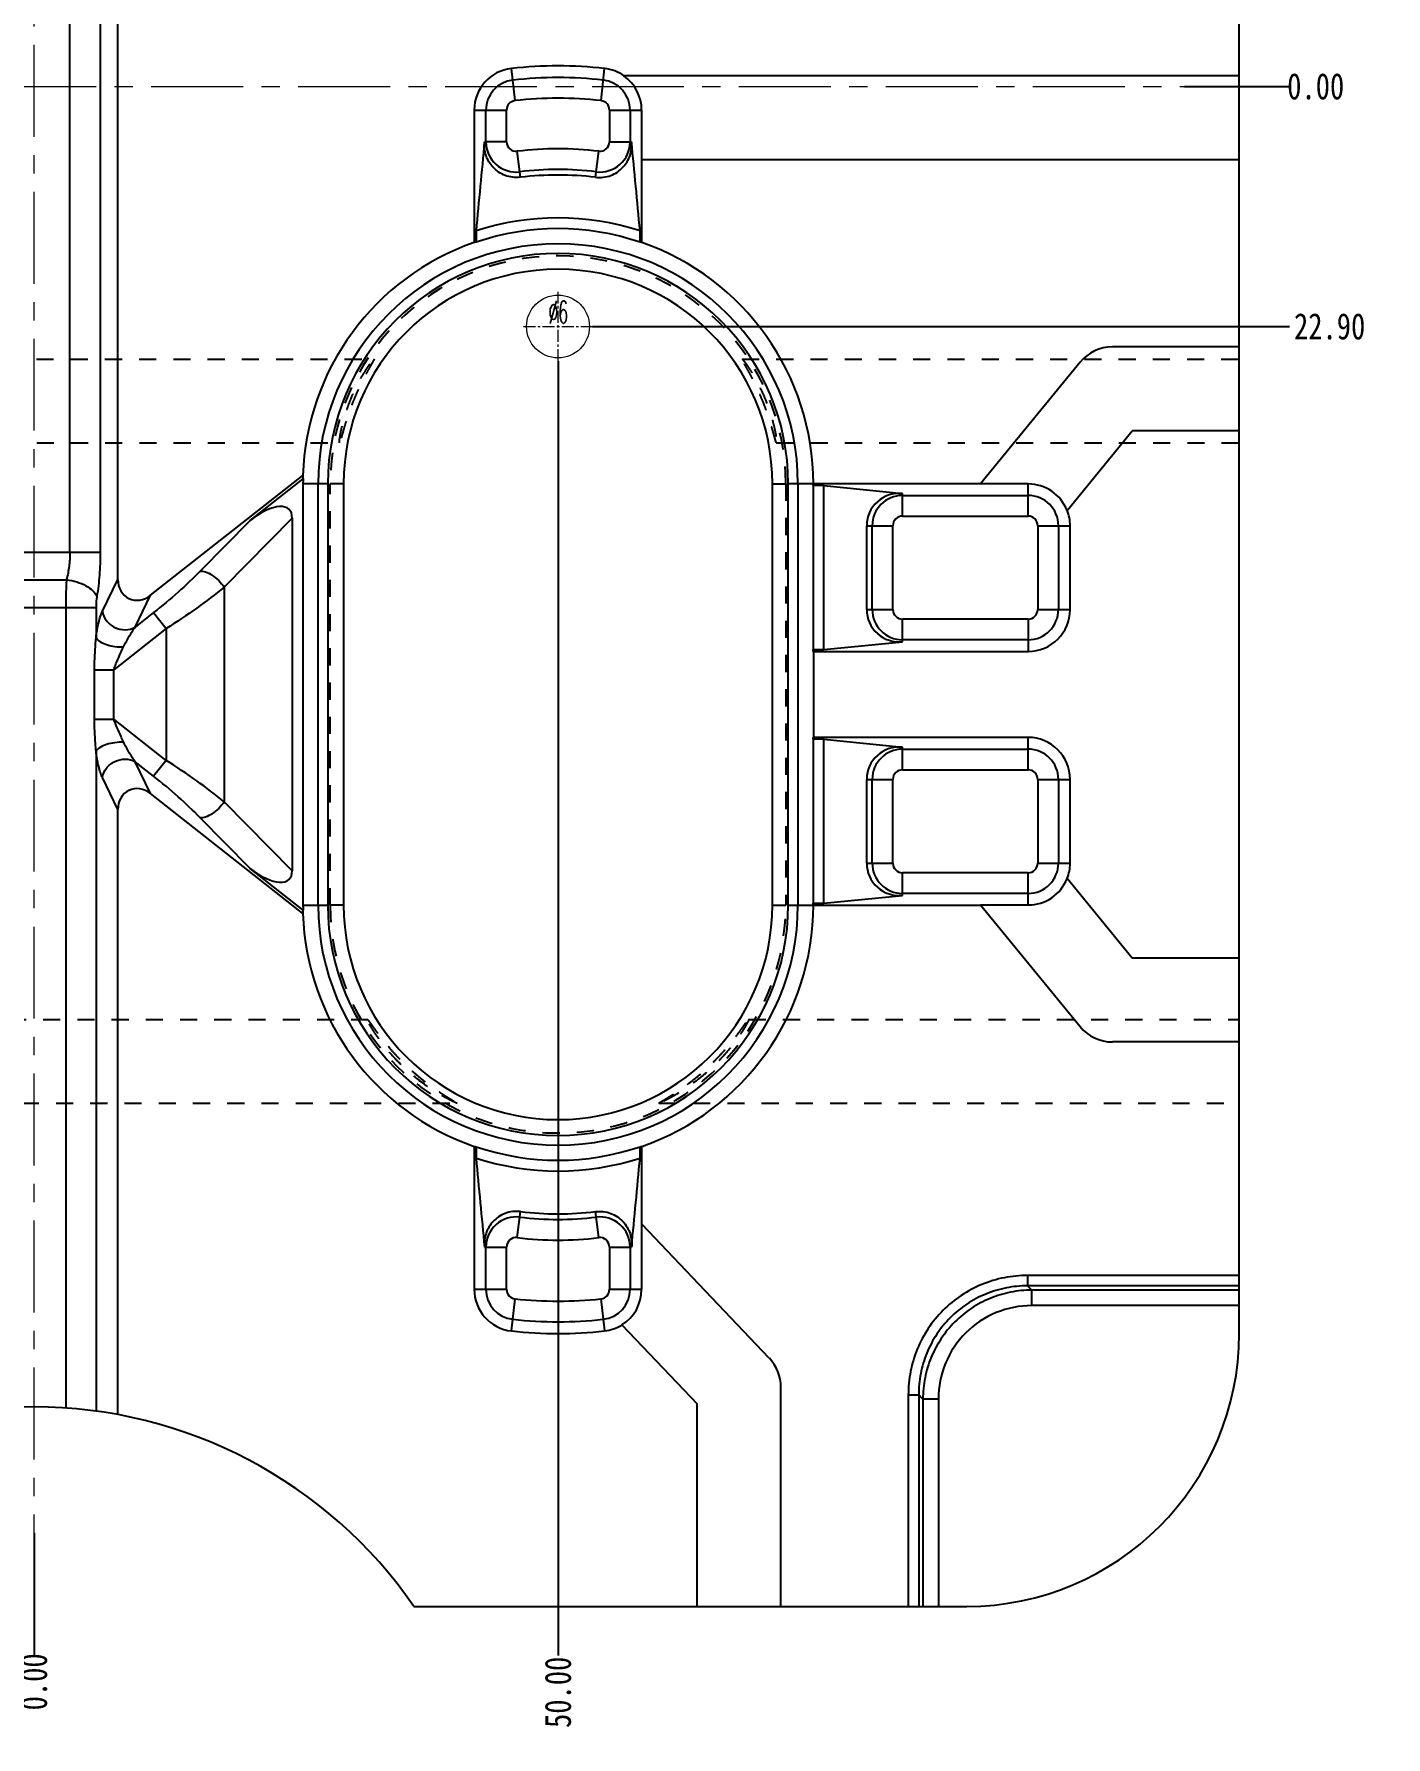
# Model space of a CAD drawing. Header units: millimetres. Extents: x 780 to 4422, y -1506 to 1268.
# Drawn here: x 1958.3 to 2087.3, y -709.1 to -546.6 of the extents above; entities that cross this region are included whole.
import ezdxf

# ---------------------------------------------------------------- set-up
doc = ezdxf.new("R2010")
doc.units = ezdxf.units.MM
doc.header["$LTSCALE"] = 16.335
doc.header["$PDMODE"] = 3
doc.header["$PDSIZE"] = 0.3125
doc.linetypes.add('CENTER', pattern=[0.6, 0.375, -0.075, 0.075, -0.075])
doc.linetypes.add('HIDDEN', pattern=[0.2, 0.1, -0.1])
doc.layers.get('0').update_dxf_attribs({"linetype": 'CONTINUOUS'})
doc.layers.get('Defpoints').update_dxf_attribs({"linetype": 'CONTINUOUS'})
for name, color, linetype, lineweight in [('center', 1, 'CENTER', 9), ('dim', 82, 'CONTINUOUS', 9), ('insert', 85, 'CONTINUOUS', 20)]:
    doc.layers.add(name, color=color, linetype=linetype, lineweight=lineweight)
doc.layers.add('DEFAULT_2', color=8, linetype='HIDDEN')
doc.styles.get("Standard").update_dxf_attribs({"font": 'txt', "width": 0.8})
doc.styles.add('TXT05', font='txt.shx', dxfattribs={"width": 0.5, "bigfont": 'gbcbig.shx'})
doc.dimstyles.get("Standard").update_dxf_attribs({"dimtxt": 0.15625, "dimasz": 0.1875, "dimexe": 0.125, "dimexo": 0.0625, "dimtad": 0, "dimtih": 1, "dimtoh": 1, "dimdsep": 46, "dimtxsty": 'Standard', "dimcen": 0.09, "dimadec": 0, "dimazin": 0, "dimtp": 0.01, "dimtm": 0.01, "dimtfac": 1, "dimtofl": 0, "dimtmove": 0, "dimatfit": 3, "dimfxl": 0, "dimtolj": 1, "dimarcsym": 0})

# ---------------------------------------------------------------- blocks, each defined once
blk = doc.blocks.new('csk_6')
at = {"layer": 'insert', "color": 1, "linetype": 'CENTER', "ltscale": 0.186593}
for p, q in [((0, -3.3), (0, 3.3)), ((-3.3, 0), (3.3, 0))]:
    blk.add_line(p, q, dxfattribs=at)
at = {"layer": 'insert'}
blk.add_circle((0, 0), 3, dxfattribs=at)
at = {"layer": 'insert', "color": 6, "style": 'TXT05', "width": 0.5}
blk.add_text('%%c6', height=2.16, dxfattribs=at).set_placement((-0.9, 0.3))
blk = doc.blocks.new('*D282')
at = {"layer": 'Defpoints', "color": 0}
for p in [(1958.26, -551.64), (2068.04, -551.64), (2078.06, -551.64)]:
    blk.add_point(p, dxfattribs=at)
at = {"layer": 'dim', "color": 4, "lineweight": -2}
blk.add_line((2068.04, -551.64), (2078.06, -551.64), dxfattribs=at)
at = {"layer": 'dim', "color": 6, "insert": (2080.56, -551.64), "char_height": 2.5, "attachment_point": 5}
blk.add_mtext('\\A1;0.00', dxfattribs=at)
blk = doc.blocks.new('*D283')
at = {"layer": 'Defpoints', "color": 0}
for p in [(2011.56, -448.54), (2078.06, -448.54), (1958.26, -551.64)]:
    blk.add_point(p, dxfattribs=at)
at = {"layer": 'dim', "color": 4, "lineweight": -2}
blk.add_line((2011.56, -448.54), (2078.06, -448.54), dxfattribs=at)
at = {"layer": 'dim', "color": 6, "insert": (2082.06, -448.54), "char_height": 2.5, "attachment_point": 5}
blk.add_mtext('\\A1;103.10', dxfattribs=at)
blk = doc.blocks.new('*D284')
at = {"layer": 'Defpoints', "color": 0}
for p in [(1958.26, -551.64), (2011.56, -574.54), (2078.06, -574.54)]:
    blk.add_point(p, dxfattribs=at)
at = {"layer": 'dim', "color": 4, "lineweight": -2}
blk.add_line((2011.56, -574.54), (2078.06, -574.54), dxfattribs=at)
at = {"layer": 'dim', "color": 6, "insert": (2081.89, -574.54), "char_height": 2.5, "attachment_point": 5}
blk.add_mtext('\\A1;22.90', dxfattribs=at)
blk = doc.blocks.new('*D285')
at = {"layer": 'Defpoints', "color": 0}
for p in [(1958.26, -397.46), (1958.26, -421.95), (1958.26, -551.64)]:
    blk.add_point(p, dxfattribs=at)
at = {"layer": 'dim', "color": 4, "lineweight": -2}
blk.add_line((1958.26, -421.95), (1958.26, -397.46), dxfattribs=at)
at = {"layer": 'dim', "color": 6, "insert": (1958.26, -394.96), "char_height": 2.5, "attachment_point": 5, "rotation": 90}
blk.add_mtext('\\A1;0.00', dxfattribs=at)
blk = doc.blocks.new('*D286')
at = {"layer": 'Defpoints', "color": 0}
for p in [(2008.26, -397.46), (2008.26, -445.24), (1958.26, -551.64)]:
    blk.add_point(p, dxfattribs=at)
at = {"layer": 'dim', "color": 4, "lineweight": -2}
blk.add_line((2008.26, -445.24), (2008.26, -397.46), dxfattribs=at)
at = {"layer": 'dim', "color": 6, "insert": (2008.26, -393.96), "char_height": 2.5, "attachment_point": 5, "rotation": 90}
blk.add_mtext('\\A1;50.00', dxfattribs=at)
blk = doc.blocks.new('*D287')
at = {"layer": 'Defpoints', "color": 0}
for p in [(1958.26, -551.64), (1958.26, -689.61), (1958.26, -701.34)]:
    blk.add_point(p, dxfattribs=at)
at = {"layer": 'dim', "color": 4, "lineweight": -2}
blk.add_line((1958.26, -689.61), (1958.26, -701.34), dxfattribs=at)
at = {"layer": 'dim', "color": 6, "insert": (1958.26, -703.84), "char_height": 2.5, "attachment_point": 5, "rotation": 90}
blk.add_mtext('\\A1;0.00', dxfattribs=at)
blk = doc.blocks.new('*D288')
at = {"layer": 'Defpoints', "color": 0}
for p in [(1958.26, -551.64), (2008.26, -577.84), (2008.26, -701.34)]:
    blk.add_point(p, dxfattribs=at)
at = {"layer": 'dim', "color": 4, "lineweight": -2}
blk.add_line((2008.26, -577.84), (2008.26, -701.34), dxfattribs=at)
at = {"layer": 'dim', "color": 6, "insert": (2008.26, -704.84), "char_height": 2.5, "attachment_point": 5, "rotation": 90}
blk.add_mtext('\\A1;50.00', dxfattribs=at)

msp = doc.modelspace()

# ---------------------------------------------------------------- linework, layer by layer
at = {"color": 7, "linetype": 'Continuous'}
for p, q in [((2073.256, -670.644), (2073.256, -432.644)), ((1961.677, -596.073), (1961.677, -468.223)), ((1964.574, -491.05), (1964.574, -596.073)), ((1966.256, -598.663), (1966.256, -494.624)), ((2004.155, -552.997), (2003.81, -549.927)), ((2012.358, -552.997), (2012.702, -549.927)), ((2073.256, -550.644), (2014.545, -550.644)), ((2000.256, -553.902), (2000.256, -566.529)), ((2000.256, -553.902), (2003.345, -553.902)), ((2001.375, -556.923), (2001.375, -553.902)), ((2003.345, -556.923), (2003.345, -553.902)), ((2013.167, -553.902), (2016.239, -553.902)), ((2013.167, -553.902), (2013.167, -556.923)), ((2015.137, -553.902), (2015.137, -556.923)), ((2016.239, -558.644), (2016.239, -553.902)), ((2003.345, -556.923), (2001.239, -556.923)), ((2013.167, -556.923), (2015.274, -556.923)), ((2004.672, -560.309), (2004.367, -557.827)), ((2011.841, -560.309), (2012.145, -557.827)), ((2073.256, -558.644), (2016.239, -558.644)), ((2016.256, -566.529), (2016.256, -558.644)), ((2000.433, -565.415), (2000.433, -566.5)), ((2016.08, -566.5), (2016.08, -565.415)), ((2073.256, -576.492), (2061.164, -576.492)), ((2058.071, -577.956), (2048.558, -589.561)), ((2056.829, -592.09), (2063.057, -584.492)), ((2073.256, -584.492), (2063.057, -584.492)), ((1969.383, -600.181), (1983.904, -588.746)), ((1978.867, -593.054), (1983.925, -589.071)), ((1986.283, -589.544), (1983.92, -589.544)), ((1983.92, -589.544), (1983.92, -629.744)), ((1985.365, -629.744), (1985.365, -589.544)), ((1986.283, -589.544), (1986.283, -629.744)), ((2048.572, -589.544), (2030.23, -589.544)), ((2030.23, -629.744), (2030.23, -589.544)), ((2031.148, -589.544), (2031.148, -629.744)), ((2053.121, -589.561), (2048.558, -589.561)), ((2053.121, -592.633), (2053.121, -589.561)), ((2033.621, -589.72), (2032.592, -589.72)), ((2032.592, -589.72), (2032.592, -605.367)), ((2033.621, -589.72), (2041.121, -590.476)), ((2033.621, -605.367), (2033.621, -589.72)), ((2041.121, -592.633), (2041.121, -590.476)), ((2041.121, -590.663), (2053.121, -590.663)), ((1982.891, -592.826), (1976.41, -599.404)), ((1982.891, -592.826), (1982.891, -626.461)), ((2041.121, -592.633), (2053.121, -592.633)), ((1978.867, -593.054), (1974.106, -597.886)), ((2037.71, -593.544), (2040.21, -593.544)), ((2037.71, -601.544), (2037.71, -593.544)), ((2038.241, -601.544), (2038.241, -593.544)), ((2040.21, -601.544), (2040.21, -593.544)), ((2054.033, -593.544), (2057.121, -593.544)), ((2054.033, -593.544), (2054.033, -601.544)), ((2056.002, -593.544), (2056.002, -601.544)), ((2057.121, -601.544), (2057.121, -593.544)), ((1951.938, -596.073), (1964.574, -596.073)), ((1955.157, -598.707), (1961.355, -598.707)), ((1964.778, -601.71), (1966.256, -598.663)), ((1976.41, -599.404), (1976.41, -619.884)), ((1967.905, -603.227), (1969.383, -600.181)), ((1952.34, -601.341), (1964.173, -601.341)), ((1961.275, -601.341), (1961.275, -677.717)), ((1964.173, -601.341), (1964.173, -604.216)), ((1969.668, -601.839), (1967.905, -603.227)), ((1969.668, -601.839), (1970.863, -603.356)), ((2037.71, -601.544), (2040.21, -601.544)), ((2053.121, -602.455), (2041.121, -602.455)), ((2041.121, -604.612), (2041.121, -602.455)), ((2053.121, -602.455), (2053.121, -605.544)), ((2054.033, -601.544), (2057.121, -601.544)), ((1970.863, -603.356), (1965.857, -607.299)), ((1970.863, -603.356), (1970.863, -615.931)), ((2032.592, -605.367), (2033.621, -605.367)), ((2032.621, -605.544), (2053.121, -605.544)), ((2032.621, -605.544), (2032.621, -613.744)), ((2033.621, -605.367), (2041.121, -604.612)), ((2053.121, -604.425), (2041.121, -604.425)), ((1964.024, -607.299), (1965.857, -607.299)), ((1964.024, -611.989), (1964.024, -607.299)), ((1965.857, -611.989), (1965.857, -607.299)), ((1964.024, -611.989), (1965.857, -611.989)), ((1970.863, -615.931), (1965.857, -611.989)), ((2033.621, -613.92), (2032.592, -613.92)), ((2032.592, -613.92), (2032.592, -629.567)), ((2053.121, -613.744), (2032.621, -613.744)), ((2033.621, -613.92), (2041.121, -614.676)), ((2033.621, -629.567), (2033.621, -613.92)), ((2053.121, -616.833), (2053.121, -613.744)), ((1964.173, -615.072), (1964.173, -678.013)), ((2041.121, -616.833), (2041.121, -614.676)), ((2041.121, -614.863), (2053.121, -614.863)), ((1969.668, -617.449), (1967.905, -616.06)), ((1969.383, -619.106), (1967.905, -616.06)), ((1970.863, -615.931), (1969.668, -617.449)), ((2041.121, -616.833), (2053.121, -616.833)), ((1966.256, -620.624), (1964.778, -617.578)), ((2037.71, -617.744), (2040.21, -617.744)), ((2037.71, -625.744), (2037.71, -617.744)), ((2038.241, -625.744), (2038.241, -617.744)), ((2040.21, -625.744), (2040.21, -617.744)), ((2054.033, -617.744), (2057.121, -617.744)), ((2054.033, -617.744), (2054.033, -625.744)), ((2056.002, -617.744), (2056.002, -625.744)), ((2057.121, -625.744), (2057.121, -617.744)), ((1983.904, -630.541), (1969.383, -619.106)), ((1982.891, -626.461), (1976.41, -619.884)), ((1966.256, -678.347), (1966.256, -620.624)), ((1978.867, -626.234), (1974.106, -621.402)), ((1983.925, -630.217), (1978.867, -626.234)), ((2037.71, -625.744), (2040.21, -625.744)), ((2053.121, -626.655), (2041.121, -626.655)), ((2041.121, -628.812), (2041.121, -626.655)), ((2053.121, -629.726), (2053.121, -626.655)), ((2054.033, -625.744), (2057.121, -625.744)), ((2053.121, -628.625), (2041.121, -628.625)), ((2063.057, -634.796), (2056.829, -627.197)), ((1983.92, -629.744), (1986.283, -629.744)), ((2030.23, -629.744), (2048.572, -629.744)), ((2032.592, -629.567), (2033.621, -629.567)), ((2033.621, -629.567), (2041.121, -628.812)), ((2048.558, -629.726), (2053.121, -629.726)), ((2048.558, -629.726), (2058.071, -641.332)), ((2073.256, -634.796), (2063.057, -634.796)), ((2073.256, -642.796), (2061.164, -642.796)), ((2000.256, -652.758), (2000.256, -666.391)), ((2000.433, -652.788), (2000.433, -653.872)), ((2016.08, -653.872), (2016.08, -652.788)), ((2016.256, -660.207), (2016.256, -652.758)), ((2004.367, -661.46), (2004.672, -658.978)), ((2012.145, -661.46), (2011.841, -658.978)), ((2028.421, -672.97), (2016.239, -660.188)), ((2016.239, -666.391), (2016.239, -660.188)), ((2001.239, -662.364), (2003.345, -662.364)), ((2001.375, -666.391), (2001.375, -662.364)), ((2003.345, -666.391), (2003.345, -662.364)), ((2013.167, -662.364), (2015.274, -662.364)), ((2013.167, -662.364), (2013.167, -666.391)), ((2015.137, -662.364), (2015.137, -666.391)), ((2073.256, -665.072), (2053.072, -665.072)), ((2053.072, -665.072), (2053.072, -666.062)), ((2000.256, -666.391), (2003.345, -666.391)), ((2003.822, -670.368), (2004.157, -667.297)), ((2012.355, -667.297), (2012.69, -670.368)), ((2013.167, -666.391), (2016.239, -666.391)), ((2073.256, -666.062), (2053.072, -666.062)), ((2053.473, -666.462), (2053.072, -666.062)), ((2073.256, -666.462), (2053.473, -666.462)), ((2053.473, -667.948), (2053.473, -666.462)), ((2073.256, -667.948), (2053.473, -667.948)), ((2014.336, -669.787), (2021.526, -677.331)), ((2029.526, -696.644), (2029.526, -675.73)), ((2021.526, -696.644), (2021.526, -677.331)), ((2041.684, -676.46), (2042.675, -676.46)), ((2041.684, -676.46), (2041.684, -696.644)), ((2043.075, -676.86), (2042.675, -676.46)), ((2042.675, -676.46), (2042.675, -696.644)), ((2044.56, -676.86), (2043.075, -676.86)), ((2043.075, -676.86), (2043.075, -696.644)), ((2044.56, -676.86), (2044.56, -696.644)), ((1994.5, -696.644), (2047.256, -696.644))]:
    msp.add_line(p, q, dxfattribs=at)
at = {"color": 2, "linetype": 'Continuous'}
for p, q in [((1987.795, -589.544), (1987.795, -629.744)), ((2028.718, -629.744), (2028.718, -589.544))]:
    msp.add_line(p, q, dxfattribs=at)
at = {"color": 7, "linetype": 'Continuous'}
for centre, radius, start, end in [((2004.256, -553.902), 4, 96.40347, 180), ((2008.256, -589.544), 39.865, 83.59653, 96.40347), ((2012.256, -553.902), 4, 54.55483, 83.59653), ((2012.256, -553.902), 3.982, 0, 54.91278), ((2004.256, -553.902), 2.881, 96.40347, 180), ((2008.256, -589.544), 38.746, 83.59653, 96.40347), ((2012.256, -553.902), 2.881, 0, 83.59653), ((2004.256, -553.902), 0.911, 96.40347, 180), ((2008.256, -589.544), 36.776, 83.59653, 96.40347), ((2012.256, -553.902), 0.911, 0, 83.59653), ((4652.192, -812.887), 2663.282, 174.484884, 174.668405), ((2004.256, -556.923), 2.881, 180, 276.99079), ((2004.256, -556.923), 0.911, 180, 276.99079), ((2012.256, -556.923), 2.881, 263.00921, 0), ((2012.256, -556.923), 0.911, 263.00921, 0), ((-635.68, -812.887), 2663.282, 5.331595, 5.515116), ((2008.256, -589.544), 31.954, 83.00921, 96.99079), ((2008.256, -589.544), 29.984, 83.00921, 96.99079), ((2008.256, -589.544), 29.453, 83.00921, 96.99079), ((2008.256, -589.544), 25.365, 72.03459, 107.96541), ((2008.256, -589.544), 24.336, 71.24704, 108.75296), ((2008.256, -589.544), 24.365, 109.16798, 178.12362), ((2008.256, -589.544), 22.892, 0, 180), ((2008.256, -589.544), 24.365, 0, 70.83202), ((2008.256, -589.544), 21.973, 0, 180), ((2061.164, -580.492), 4, 90, 140.65841), ((2008.256, -589.544), 24.336, 178.886, 180), ((2053.121, -593.544), 3.982, 21.40892, 90), ((2041.121, -593.544), 2.881, 90, 180), ((2053.121, -593.544), 2.881, 0, 90), ((2041.121, -593.544), 0.911, 90, 180), ((2053.121, -593.544), 0.911, 0, 90), ((2053.121, -593.544), 4, 0, 21.55027), ((2041.121, -601.544), 2.881, 180, 270), ((2041.121, -601.544), 0.911, 180, 270), ((2053.121, -601.544), 4, 270, 0), ((2053.121, -601.544), 2.881, 270, 0), ((2053.121, -601.544), 0.911, 270, 0), ((2053.121, -617.744), 4, 0, 90), ((2041.121, -617.744), 2.881, 90, 180), ((2053.121, -617.744), 2.881, 0, 90), ((2041.121, -617.744), 0.911, 90, 180), ((2053.121, -617.744), 0.911, 0, 90), ((2041.121, -625.744), 2.881, 180, 270), ((2041.121, -625.744), 0.911, 180, 270), ((2053.121, -625.744), 2.881, 270, 0), ((2053.121, -625.744), 0.911, 270, 0), ((2053.121, -625.744), 4, 338.44973, 0), ((2053.121, -625.744), 3.982, 270, 338.59108), ((2008.256, -629.744), 24.336, 180, 181.114), ((2008.256, -629.744), 22.892, 180, 0), ((2008.256, -629.744), 21.973, 180, 0), ((2008.256, -629.744), 24.365, 289.16798, 0), ((2008.256, -629.744), 24.365, 181.87638, 250.83202), ((2061.164, -638.796), 4, 219.34159, 270), ((2008.256, -629.744), 24.336, 251.24704, 288.75296), ((2008.256, -629.744), 25.365, 252.03459, 287.96541), ((4652.192, -406.401), 2663.282, 185.331595, 185.515116), ((-635.68, -406.401), 2663.282, 354.484884, 354.668405), ((2004.256, -662.364), 2.881, 83.00921, 180), ((2008.256, -629.744), 29.984, 263.00921, 276.99079), ((2008.256, -629.744), 29.453, 263.00921, 276.99079), ((2012.256, -662.364), 2.881, 0, 96.99079), ((2004.256, -662.364), 0.911, 83.00921, 180), ((2008.256, -629.744), 31.954, 263.00921, 276.99079), ((2012.256, -662.364), 0.911, 0, 96.99079), ((2004.256, -666.391), 4, 180, 263.77093), ((2004.256, -666.391), 2.881, 180, 263.77093), ((2004.256, -666.391), 0.911, 180, 263.77093), ((2008.256, -629.744), 37.776, 263.77093, 276.22907), ((2012.256, -666.391), 0.911, 276.22907, 0), ((2012.256, -666.391), 2.881, 276.22907, 0), ((2012.256, -666.391), 3.982, 301.48043, 0), ((2008.256, -629.744), 39.746, 263.77093, 276.22907), ((2008.256, -629.744), 40.865, 263.77093, 276.22907), ((2012.256, -666.391), 4, 276.22907, 301.53477), ((2047.256, -670.644), 26, 270, 0), ((2025.526, -675.73), 4, 0, 43.62517), ((1958.256, -721.644), 44.03, 34.59659, 145.40341)]:
    msp.add_arc(centre, radius, start, end, dxfattribs=at)
at = {"color": 2, "linetype": 'Continuous'}
for centre, start, end in [((2008.256, -589.544), 0, 180), ((2008.256, -629.744), 180, 0)]:
    msp.add_arc(centre, 20.461, start, end, dxfattribs=at)
at = {"color": 7, "linetype": 'Continuous'}
for centre, major_axis, ratio, start_param, end_param in [((2015.536, -589.544), (17.085, 0), 0.176327, -0.0585643, 0), ((2040.809, -593.544), (3.099, 0), 0.9949109, 1.4698668, 3.1415927), ((1979.286, -595.36), (3.312, 3.361), 0.4238115, -0.406195, 1.2810064), ((1968.327, -598.378), (1.025, 2.111), 0.8523139, 2.0884528, 4.1947325), ((2040.809, -601.544), (3.099, 0), 0.9949109, -3.1415927, -1.4698668), ((2015.536, -605.544), (17.085, 0), 0.176327, 0, 0.0585643), ((2015.536, -613.744), (17.085, 0), 0.176327, -0.0585643, 0), ((2040.809, -617.744), (3.099, 0), 0.9949109, 1.469867, 3.1415927), ((1968.327, -620.91), (-1.025, 2.111), 0.8523139, -1.0531399, 1.0531399), ((1979.286, -623.928), (-3.312, 3.361), 0.4238115, -4.422599, -2.7353976), ((2040.809, -625.744), (3.099, 0), 0.9949109, 3.1415927, 4.8133185), ((2015.536, -629.744), (17.085, 0), 0.176327, 0, 0.0585643)]:
    msp.add_ellipse(centre, major_axis=major_axis, ratio=ratio, start_param=start_param, end_param=end_param, dxfattribs=at)
for points, knots in [([(2004.672, -560.309), (2004.184, -560.369), (2003.192, -560.247), (2002.002, -559.437), (2001.299, -558.254), (2001.197, -557.356), (2001.239, -556.923)], [0, 0, 0, 0, 0.2686767, 0.5217542, 0.7621899, 1, 1, 1, 1]), ([(2011.841, -560.309), (2012.328, -560.369), (2013.32, -560.247), (2014.51, -559.437), (2015.214, -558.254), (2015.315, -557.356), (2015.274, -556.923)], [0, 0, 0, 0, 0.2686766, 0.521754, 0.7621898, 1, 1, 1, 1]), ([(2000.433, -566.5), (2000.388, -566.499), (2000.328, -566.507), (2000.271, -566.524), (2000.256, -566.529)], [0, 0, 0, 0, 0.7433342, 1, 1, 1, 1]), ([(2016.256, -566.529), (2016.242, -566.524), (2016.185, -566.507), (2016.124, -566.499), (2016.08, -566.5)], [0, 0, 0, 0, 0.2566658, 1, 1, 1, 1]), ([(1983.904, -588.746), (1983.903, -588.774), (1983.902, -588.883), (1983.911, -588.992), (1983.925, -589.071)], [0, 0, 0, 0, 0.2624912, 1, 1, 1, 1]), ([(1961.677, -596.073), (1961.677, -596.533), (1961.625, -597.42), (1961.465, -598.295), (1961.355, -598.707)], [0, 0, 0, 0, 0.5190896, 1, 1, 1, 1]), ([(1964.574, -596.073), (1964.574, -596.806), (1964.523, -598.216), (1964.364, -599.619), (1964.253, -600.287)], [0, 0, 0, 0, 0.5195193, 1, 1, 1, 1]), ([(1961.355, -598.707), (1961.342, -598.911), (1961.293, -599.788), (1961.275, -600.667), (1961.275, -601.341)], [0, 0, 0, 0, 0.2327054, 1, 1, 1, 1]), ([(1961.355, -598.707), (1961.688, -598.747), (1962.327, -598.88), (1963.187, -599.228), (1963.859, -599.683), (1964.171, -600.084), (1964.253, -600.287)], [0, 0, 0, 0, 0.2935704, 0.5695261, 0.8080506, 1, 1, 1, 1]), ([(1974.106, -597.886), (1973.427, -598.574), (1971.985, -599.936), (1970.466, -601.21), (1969.668, -601.839)], [0, 0, 0, 0, 0.4876871, 1, 1, 1, 1]), ([(1976.41, -599.404), (1975.555, -600.098), (1973.74, -601.468), (1971.853, -602.733), (1970.863, -603.356)], [0, 0, 0, 0, 0.4852887, 1, 1, 1, 1]), ([(1974.106, -597.886), (1974.181, -597.872), (1974.355, -597.875), (1974.749, -597.974), (1975.284, -598.265), (1975.891, -598.762), (1976.252, -599.179), (1976.41, -599.404)], [0, 0, 0, 0, 0.0807313, 0.1792387, 0.4245789, 0.7115073, 1, 1, 1, 1]), ([(1964.253, -600.287), (1964.239, -600.368), (1964.191, -600.717), (1964.173, -601.071), (1964.173, -601.341)], [0, 0, 0, 0, 0.2330643, 1, 1, 1, 1]), ([(1964.173, -604.216), (1964.235, -603.735), (1964.348, -603.052), (1964.571, -602.219), (1964.703, -601.864), (1964.778, -601.71)], [0, 0, 0, 0, 0.5624846, 0.8010598, 1, 1, 1, 1]), ([(1964.778, -601.71), (1964.822, -602.029), (1965.113, -602.667), (1965.933, -603.31), (1966.945, -603.557), (1967.627, -603.39), (1967.905, -603.227)], [0, 0, 0, 0, 0.2419415, 0.5, 0.7580585, 1, 1, 1, 1]), ([(1964.024, -607.299), (1964.024, -607.038), (1964.04, -606.009), (1964.113, -604.982), (1964.173, -604.216)], [0, 0, 0, 0, 0.2529352, 1, 1, 1, 1]), ([(1964.173, -604.216), (1964.208, -604.286), (1964.318, -604.424), (1964.642, -604.679), (1965.205, -604.926), (1965.976, -605.099), (1966.531, -605.124), (1966.806, -605.107)], [0, 0, 0, 0, 0.0816099, 0.1807214, 0.4264946, 0.7129161, 1, 1, 1, 1]), ([(1966.806, -605.107), (1966.973, -604.762), (1967.231, -604.262), (1967.607, -603.64), (1967.803, -603.357), (1967.905, -603.227)], [0, 0, 0, 0, 0.5269658, 0.773373, 1, 1, 1, 1]), ([(1965.857, -607.299), (1965.924, -607.108), (1966.208, -606.364), (1966.548, -605.643), (1966.806, -605.107)], [0, 0, 0, 0, 0.2533017, 1, 1, 1, 1]), ([(1964.173, -615.072), (1964.153, -614.819), (1964.074, -613.794), (1964.024, -612.765), (1964.024, -611.989)], [0, 0, 0, 0, 0.245793, 1, 1, 1, 1]), ([(1966.806, -614.18), (1966.721, -614.004), (1966.378, -613.286), (1966.057, -612.555), (1965.857, -611.989)], [0, 0, 0, 0, 0.2455086, 1, 1, 1, 1]), ([(1964.173, -615.072), (1964.208, -615.002), (1964.318, -614.863), (1964.642, -614.608), (1965.205, -614.361), (1965.976, -614.189), (1966.531, -614.163), (1966.806, -614.18)], [0, 0, 0, 0, 0.0816113, 0.1807237, 0.4264973, 0.7129174, 1, 1, 1, 1]), ([(1964.778, -617.578), (1964.703, -617.424), (1964.571, -617.069), (1964.348, -616.235), (1964.235, -615.552), (1964.173, -615.072)], [0, 0, 0, 0, 0.1990176, 0.4376735, 1, 1, 1, 1]), ([(1967.905, -616.06), (1967.803, -615.931), (1967.607, -615.648), (1967.231, -615.025), (1966.973, -614.525), (1966.806, -614.18)], [0, 0, 0, 0, 0.2267048, 0.4731535, 1, 1, 1, 1]), ([(1964.778, -617.578), (1964.822, -617.259), (1965.113, -616.62), (1965.933, -615.977), (1966.945, -615.731), (1967.627, -615.897), (1967.905, -616.06)], [0, 0, 0, 0, 0.2419419, 0.4999992, 0.7580576, 1, 1, 1, 1]), ([(1976.41, -619.884), (1975.555, -619.189), (1973.74, -617.82), (1971.853, -616.554), (1970.863, -615.931)], [0, 0, 0, 0, 0.4853233, 1, 1, 1, 1]), ([(1974.106, -621.402), (1973.427, -620.713), (1971.985, -619.351), (1970.466, -618.077), (1969.668, -617.449)], [0, 0, 0, 0, 0.4877174, 1, 1, 1, 1]), ([(1976.41, -619.884), (1976.252, -620.109), (1975.891, -620.526), (1975.284, -621.023), (1974.749, -621.313), (1974.355, -621.413), (1974.181, -621.415), (1974.106, -621.402)], [0, 0, 0, 0, 0.2884927, 0.5754211, 0.8207613, 0.9192687, 1, 1, 1, 1]), ([(1983.925, -630.217), (1983.921, -630.242), (1983.905, -630.35), (1983.902, -630.459), (1983.904, -630.541)], [0, 0, 0, 0, 0.2383963, 1, 1, 1, 1]), ([(2000.256, -652.758), (2000.271, -652.763), (2000.328, -652.78), (2000.388, -652.788), (2000.433, -652.788)], [0, 0, 0, 0, 0.2566658, 1, 1, 1, 1]), ([(2016.08, -652.788), (2016.124, -652.788), (2016.185, -652.78), (2016.242, -652.763), (2016.256, -652.758)], [0, 0, 0, 0, 0.7433342, 1, 1, 1, 1]), ([(2004.672, -658.978), (2004.184, -658.918), (2003.192, -659.04), (2002.002, -659.851), (2001.299, -661.033), (2001.197, -661.932), (2001.239, -662.364)], [0, 0, 0, 0, 0.2686766, 0.521754, 0.7621898, 1, 1, 1, 1]), ([(2011.841, -658.978), (2012.328, -658.918), (2013.32, -659.04), (2014.51, -659.851), (2015.214, -661.033), (2015.315, -661.932), (2015.274, -662.364)], [0, 0, 0, 0, 0.2686767, 0.5217542, 0.7621899, 1, 1, 1, 1]), ([(2053.072, -665.072), (2052.327, -665.072), (2050.832, -665.216), (2048.678, -665.863), (2046.691, -666.919), (2044.951, -668.344), (2043.527, -670.084), (2042.474, -672.07), (2041.828, -674.222), (2041.684, -675.715), (2041.684, -676.46)], [0, 0, 0, 0, 0.1250853, 0.2501923, 0.3752364, 0.5002423, 0.6252002, 0.7501271, 0.8750446, 1, 1, 1, 1]), ([(2053.072, -666.062), (2052.391, -666.061), (2051.025, -666.19), (2049.056, -666.778), (2047.239, -667.74), (2045.649, -669.042), (2044.349, -670.632), (2043.388, -672.448), (2042.802, -674.415), (2042.673, -675.78), (2042.675, -676.46)], [0, 0, 0, 0, 0.1250812, 0.2501881, 0.3752342, 0.5002433, 0.6252042, 0.7501325, 0.8750488, 1, 1, 1, 1]), ([(2053.473, -666.462), (2052.793, -666.464), (2051.431, -666.6), (2049.468, -667.194), (2047.658, -668.159), (2046.072, -669.46), (2044.772, -671.046), (2043.806, -672.856), (2043.212, -674.819), (2043.077, -676.181), (2043.075, -676.86)], [0, 0, 0, 0, 0.1249947, 0.2500208, 0.3750159, 0.500031, 0.6250316, 0.7499954, 0.8749999, 1, 1, 1, 1]), ([(2053.473, -667.948), (2052.312, -667.948), (2049.966, -668.403), (2046.995, -670.383), (2045.016, -673.354), (2044.56, -675.7), (2044.56, -676.86)], [0, 0, 0, 0, 0.2500522, 0.500031, 0.7499637, 1, 1, 1, 1])]:
    msp.add_open_spline(points, degree=3, knots=knots, dxfattribs=at)
at = {"layer": 'center', "color": 1, "linetype": 'CENTER', "ltscale": 1.430548}
for p, q in [((1958.256, -696.644), (1958.256, -406.644)), ((1843.256, -551.644), (2073.256, -551.644))]:
    msp.add_line(p, q, dxfattribs=at)
at = {"layer": 'DEFAULT_2', "color": 8, "linetype": 'HIDDEN'}
for p, q in [((1925.815, -577.644), (1990.698, -577.644)), ((2025.815, -577.644), (2073.256, -577.644)), ((1929.106, -585.644), (1987.407, -585.644)), ((2029.106, -585.644), (2073.256, -585.644)), ((1987.795, -589.544), (1986.522, -589.544)), ((1986.522, -629.744), (1986.522, -589.544)), ((2028.718, -589.544), (2029.991, -589.544)), ((2029.991, -589.544), (2029.991, -629.744)), ((1987.795, -629.744), (1986.522, -629.744)), ((2028.718, -629.744), (2029.991, -629.744)), ((1926.452, -640.644), (1990.06, -640.644)), ((2026.452, -640.644), (2073.256, -640.644)), ((1917.884, -648.644), (1998.629, -648.644)), ((2017.884, -648.644), (2073.256, -648.644))]:
    msp.add_line(p, q, dxfattribs=at)
for centre, start, end in [((2008.256, -589.544), 0, 180), ((2008.256, -629.744), 180, 0)]:
    msp.add_arc(centre, 21.735, start, end, dxfattribs=at)
for points, knots in [([(1987.407, -585.644), (1987.399, -585.644), (1987.393, -585.603), (1987.393, -585.55), (1987.4, -585.44), (1987.416, -585.299), (1987.441, -585.116), (1987.492, -584.804), (1987.584, -584.337), (1987.735, -583.706), (1987.936, -583.001), (1988.184, -582.255), (1988.473, -581.499), (1988.794, -580.759), (1989.135, -580.058), (1989.483, -579.415), (1989.774, -578.925), (1989.996, -578.574), (1990.148, -578.346), (1990.287, -578.145), (1990.41, -577.975), (1990.515, -577.839), (1990.589, -577.747), (1990.637, -577.694), (1990.663, -577.667), (1990.682, -577.651), (1990.694, -577.644), (1990.698, -577.644)], [0, 0, 0, 0, 0.0026959, 0.0098772, 0.0217615, 0.0383004, 0.0593033, 0.0845422, 0.1466308, 0.2217174, 0.3064592, 0.3972157, 0.4905522, 0.583345, 0.6729852, 0.7570736, 0.8333208, 0.867687, 0.8990628, 0.9270568, 0.9511893, 0.97096, 0.9858906, 0.9914277, 0.9956309, 0.9984772, 1, 1, 1, 1]), ([(1990.698, -577.644), (1990.705, -577.644), (1990.7, -577.671), (1990.691, -577.693), (1990.665, -577.752), (1990.617, -577.842), (1990.541, -577.983), (1990.443, -578.156), (1990.277, -578.448), (1990.038, -578.876), (1989.728, -579.455), (1989.4, -580.107), (1989.071, -580.813), (1988.754, -581.554), (1988.461, -582.306), (1988.2, -583.043), (1987.976, -583.738), (1987.817, -584.276), (1987.709, -584.662), (1987.641, -584.909), (1987.582, -585.123), (1987.532, -585.303), (1987.49, -585.445), (1987.457, -585.547), (1987.433, -585.609), (1987.418, -585.636), (1987.41, -585.644), (1987.407, -585.644)], [0, 0, 0, 0, 0.0024531, 0.005641, 0.0102092, 0.0234391, 0.0418641, 0.0649987, 0.0923395, 0.1577241, 0.2343784, 0.3193105, 0.4098548, 0.5034648, 0.5973826, 0.6885845, 0.7737002, 0.849296, 0.8824823, 0.912106, 0.937816, 0.9593348, 0.9764406, 0.9889327, 0.9967226, 0.9988769, 1, 1, 1, 1]), ([(2029.106, -585.644), (2029.102, -585.644), (2029.094, -585.636), (2029.079, -585.609), (2029.055, -585.547), (2029.022, -585.445), (2028.981, -585.303), (2028.931, -585.123), (2028.872, -584.909), (2028.804, -584.662), (2028.695, -584.276), (2028.536, -583.738), (2028.313, -583.043), (2028.052, -582.306), (2027.759, -581.554), (2027.442, -580.813), (2027.113, -580.107), (2026.785, -579.455), (2026.475, -578.876), (2026.235, -578.448), (2026.07, -578.156), (2025.972, -577.983), (2025.895, -577.842), (2025.847, -577.752), (2025.822, -577.693), (2025.812, -577.671), (2025.807, -577.644), (2025.815, -577.644)], [0, 0, 0, 0, 0.0011231, 0.0032774, 0.0110673, 0.0235594, 0.0406652, 0.062184, 0.087894, 0.1175177, 0.150704, 0.2262998, 0.3114155, 0.4026174, 0.4965352, 0.5901452, 0.6806895, 0.7656216, 0.8422759, 0.9076605, 0.9350013, 0.9581359, 0.9765609, 0.9897908, 0.994359, 0.9975469, 1, 1, 1, 1]), ([(2025.815, -577.644), (2025.819, -577.644), (2025.831, -577.651), (2025.849, -577.667), (2025.875, -577.694), (2025.923, -577.747), (2025.998, -577.839), (2026.102, -577.975), (2026.226, -578.145), (2026.365, -578.346), (2026.516, -578.574), (2026.739, -578.925), (2027.03, -579.415), (2027.377, -580.058), (2027.718, -580.759), (2028.04, -581.499), (2028.329, -582.255), (2028.577, -583.001), (2028.778, -583.706), (2028.929, -584.337), (2029.021, -584.804), (2029.072, -585.116), (2029.097, -585.299), (2029.112, -585.44), (2029.119, -585.55), (2029.119, -585.603), (2029.113, -585.644), (2029.106, -585.644)], [0, 0, 0, 0, 0.0015228, 0.0043691, 0.0085723, 0.0141094, 0.02904, 0.0488107, 0.0729432, 0.1009372, 0.132313, 0.1666792, 0.2429264, 0.3270148, 0.416655, 0.5094478, 0.6027843, 0.6935408, 0.7782826, 0.8533692, 0.9154578, 0.9406967, 0.9616996, 0.9782385, 0.9901228, 0.9973041, 1, 1, 1, 1]), ([(1998.629, -648.644), (1998.617, -648.644), (1998.585, -648.633), (1998.526, -648.612), (1998.443, -648.577), (1998.296, -648.512), (1998.079, -648.409), (1997.788, -648.262), (1997.469, -648.091), (1997.007, -647.83), (1996.405, -647.463), (1995.674, -646.969), (1994.935, -646.42), (1994.201, -645.818), (1993.484, -645.168), (1992.793, -644.477), (1992.143, -643.758), (1991.548, -643.03), (1991.104, -642.425), (1990.791, -641.964), (1990.59, -641.652), (1990.419, -641.371), (1990.278, -641.126), (1990.174, -640.935), (1990.098, -640.774), (1990.068, -640.712), (1990.05, -640.644), (1990.06, -640.644)], [0, 0, 0, 0, 0.0028823, 0.0082739, 0.0158615, 0.0253173, 0.0487124, 0.0763712, 0.1069521, 0.1396635, 0.2096044, 0.2838102, 0.3610929, 0.4407018, 0.5219644, 0.6040709, 0.6858529, 0.7653976, 0.8399228, 0.8740617, 0.9053597, 0.9331609, 0.9568037, 0.9757156, 0.9893834, 0.9974479, 1, 1, 1, 1]), ([(1990.06, -640.644), (1990.066, -640.644), (1990.08, -640.655), (1990.102, -640.677), (1990.134, -640.715), (1990.195, -640.791), (1990.29, -640.921), (1990.427, -641.112), (1990.595, -641.347), (1990.79, -641.618), (1991.012, -641.919), (1991.347, -642.362), (1991.81, -642.946), (1992.417, -643.656), (1993.073, -644.364), (1993.764, -645.05), (1994.479, -645.702), (1995.207, -646.312), (1995.937, -646.875), (1996.545, -647.307), (1997.021, -647.626), (1997.361, -647.846), (1997.685, -648.049), (1997.985, -648.231), (1998.214, -648.369), (1998.374, -648.465), (1998.459, -648.517), (1998.517, -648.553), (1998.552, -648.576), (1998.582, -648.595), (1998.605, -648.611), (1998.621, -648.625), (1998.63, -648.633), (1998.636, -648.643), (1998.631, -648.644), (1998.629, -648.644)], [0, 0, 0, 0, 0.0013797, 0.0041228, 0.0082685, 0.0137992, 0.0288907, 0.0489852, 0.0735309, 0.1019618, 0.1336806, 0.1680859, 0.2428344, 0.3225975, 0.4047161, 0.4873703, 0.5693641, 0.6498112, 0.7279541, 0.8028874, 0.8387298, 0.8731446, 0.9056671, 0.9356588, 0.9620126, 0.9733481, 0.9830308, 0.9871443, 0.9907155, 0.9937084, 0.9960979, 0.9978617, 0.9989855, 0.9995058, 1, 1, 1, 1]), ([(2017.884, -648.644), (2017.882, -648.644), (2017.876, -648.643), (2017.882, -648.633), (2017.891, -648.625), (2017.908, -648.611), (2017.931, -648.595), (2017.96, -648.576), (2017.996, -648.553), (2018.054, -648.517), (2018.139, -648.465), (2018.299, -648.369), (2018.528, -648.231), (2018.827, -648.049), (2019.151, -647.846), (2019.492, -647.626), (2019.968, -647.307), (2020.576, -646.875), (2021.306, -646.312), (2022.034, -645.702), (2022.748, -645.05), (2023.44, -644.364), (2024.096, -643.656), (2024.702, -642.946), (2025.166, -642.362), (2025.501, -641.919), (2025.722, -641.618), (2025.918, -641.347), (2026.085, -641.112), (2026.223, -640.921), (2026.318, -640.791), (2026.378, -640.715), (2026.41, -640.677), (2026.433, -640.655), (2026.447, -640.644), (2026.452, -640.644)], [0, 0, 0, 0, 0.0004941, 0.0010146, 0.0021387, 0.0039029, 0.0062925, 0.0092855, 0.0128563, 0.0169694, 0.0266518, 0.0379883, 0.0643455, 0.0943365, 0.1268593, 0.1612722, 0.1971137, 0.2720453, 0.350187, 0.430633, 0.5126249, 0.5952783, 0.6773957, 0.7571627, 0.8319132, 0.8663196, 0.8980389, 0.9264699, 0.9510153, 0.9711093, 0.9862004, 0.9917312, 0.995877, 0.9986203, 1, 1, 1, 1]), ([(2026.452, -640.644), (2026.462, -640.644), (2026.444, -640.712), (2026.414, -640.774), (2026.339, -640.935), (2026.234, -641.126), (2026.094, -641.371), (2025.923, -641.652), (2025.722, -641.964), (2025.408, -642.425), (2024.964, -643.03), (2024.37, -643.758), (2023.72, -644.477), (2023.029, -645.168), (2022.311, -645.818), (2021.577, -646.42), (2020.839, -646.969), (2020.107, -647.463), (2019.506, -647.83), (2019.043, -648.091), (2018.724, -648.262), (2018.434, -648.409), (2018.216, -648.512), (2018.069, -648.577), (2017.986, -648.612), (2017.927, -648.633), (2017.895, -648.644), (2017.884, -648.644)], [0, 0, 0, 0, 0.0025515, 0.0106149, 0.02428, 0.0431864, 0.0668262, 0.0946237, 0.125917, 0.1600541, 0.2345836, 0.314132, 0.3959188, 0.4780294, 0.559295, 0.6389064, 0.7161908, 0.7903982, 0.8603408, 0.8930499, 0.9236301, 0.9512872, 0.9746822, 0.9841383, 0.9917261, 0.9971177, 1, 1, 1, 1])]:
    msp.add_open_spline(points, degree=3, knots=knots, dxfattribs=at)

# ---------------------------------------------------------------- block references
at = {"layer": 'insert'}
msp.add_blockref('csk_6', (2008.256, -574.544), dxfattribs=at)

# ---------------------------------------------------------------- dimensions: what is measured, and where the dimension line sits
at = {"layer": 'dim'}
for feature_location, offset, dtype, origin, picture, middle in [((2008.256, -445.244), (0, 47.784), 1, (1958.256, -551.644), '*D286', (2008.256, -393.96)), ((1958.25626463, -421.95433239), (0, 24.49476965), 1, (1958.25626463, -551.643705656), '*D285', (1958.25626463, -394.959562739)), ((2011.556, -448.544), (66.5, 0), 0, (1958.256, -551.644), '*D283', (2082.056, -448.544)), ((2068.044570996, -551.643705656), (10.01143949, 0), 0, (1958.25626463, -551.643705656), '*D282', (2080.556010486, -551.643705656)), ((1958.25626463, -689.614507558), (0, -11.721731021), 1, (1958.25626463, -551.643705656), '*D287', (1958.25626463, -703.836238579)), ((2011.556, -574.544), (66.5, 0), 0, (1958.256, -551.644), '*D284', (2081.889, -574.544)), ((2008.256, -577.844), (0, -123.493), 1, (1958.256, -551.644), '*D288', (2008.256, -704.836))]:
    dim = msp.add_ordinate_dim(feature_location=feature_location, offset=offset, dtype=dtype, origin=origin, dimstyle='Standard', override={"dimtxt": 2.5, "dimasz": 2, "dimexe": 0, "dimexo": 0, "dimgap": 0, "dimtih": 0, "dimtoh": 0, "dimzin": 0, "dimcen": 0, "dimclrd": 4, "dimclre": 4, "dimclrt": 6, "dimadec": 2, "dimtp": 0, "dimtm": 0, "dimtzin": 0}, dxfattribs=at)
    dim.commit()
    dim.dimension.update_dxf_attribs({"geometry": picture, "text_midpoint": middle})

doc.saveas('drawing.dxf')
